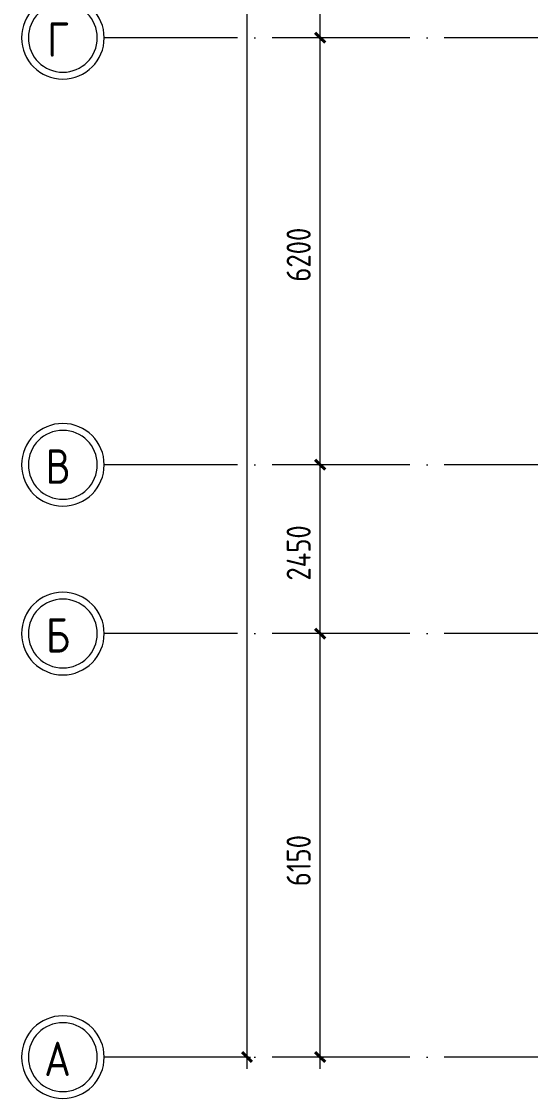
# Model space of a CAD drawing. Header units: millimetres. Extents: x -325553 to 627452, y -28539 to 738858.
# Drawn here: x -72987 to -65600, y 149514 to 165150 of the extents above; entities that cross this region are included whole.
import ezdxf

# ---------------------------------------------------------------- set-up
doc = ezdxf.new("R2010")
doc.units = ezdxf.units.MM
doc.linetypes.add('ADSK_Линия сетки', pattern=[25, 20, -2.5, 0, -2.5])
doc.layers.add('000_доп.МДУ', color=7, linetype='Continuous')
doc.layers.add('Оси', color=252, linetype='Continuous', lineweight=9)
doc.layers.add('Размеры', color=7, linetype='Continuous', lineweight=9)
doc.styles.add('GOST Common_2', font='', dxfattribs={"width": 0.9, "height": 250})
doc.styles.add('GOST Common_4', font='', dxfattribs={"height": 7})
doc.styles.get('GOST Common_2').set_extended_font_data('GOST type B')
doc.styles.get('GOST Common_4').set_extended_font_data('GOST 2.304 type A')

# ---------------------------------------------------------------- blocks, each defined once
blk = doc.blocks.new('1 этаж')
at = {"layer": 'Оси', "color": 251, "linetype": 'ADSK_Линия сетки', "ltscale": 100, "true_color": 0x636466}
for p, q in [((4411, -5344), (-72528, -5344)), ((4411, -11544), (-72528, -11544)), ((4411, -13994), (-72528, -13994)), ((4411, -20144), (-72528, -20144))]:
    blk.add_line(p, q, dxfattribs=at)
at = {"layer": 'Оси', "color": 251, "lineweight": 20, "true_color": 0x636466}
for centre, radius, start, end in [((-73128, -5344), 600, 90, 270), ((-73128, -5344), 500, 90, 270), ((-73128, -5344), 600, 270, 90), ((-73128, -5344), 500, 270, 90), ((-73128, -11544), 600, 90, 270), ((-73128, -11544), 600, 270, 90), ((-73128, -11544), 500, 90, 270), ((-73128, -11544), 500, 270, 90), ((-73128, -13994), 600, 90, 270), ((-73128, -13994), 600, 270, 90), ((-73128, -13994), 500, 90, 270), ((-73128, -13994), 500, 270, 90), ((-73128, -20144), 600, 90, 270), ((-73128, -20144), 600, 270, 90), ((-73128, -20144), 500, 90, 270), ((-73128, -20144), 500, 270, 90)]:
    blk.add_arc(centre, radius, start, end, dxfattribs=at)
at = {"layer": 'Размеры', "color": 251, "lineweight": 20, "true_color": 0x636466}
for p, q in [((-70455, -20314), (-70455, 27006)), ((-69393, -5344), (-69393, -3544)), ((-69393, -5344), (-69543, -5344)), ((-69393, -5344), (-69543, -5344)), ((-69393, -11544), (-69393, -5344)), ((-69393, -5344), (-69343, -5344)), ((-69393, -5344), (-69343, -5344)), ((-69393, -11544), (-69543, -11544)), ((-69393, -11544), (-69543, -11544)), ((-69393, -13994), (-69393, -11544)), ((-69393, -11544), (-69343, -11544)), ((-69393, -11544), (-69343, -11544)), ((-69393, -13994), (-69543, -13994)), ((-69393, -13994), (-69543, -13994)), ((-69393, -20314), (-69393, -13994)), ((-69393, -13994), (-69343, -13994)), ((-69393, -13994), (-69343, -13994)), ((-70455, -20144), (-70605, -20144)), ((-70455, -20144), (-70405, -20144)), ((-69393, -20144), (-69543, -20144)), ((-69393, -20144), (-69343, -20144))]:
    blk.add_line(p, q, dxfattribs=at)
at = {"layer": 'Размеры', "color": 251, "lineweight": 40, "true_color": 0x636466}
for p, q in [((-69393, -5344), (-69464, -5273)), ((-69393, -5344), (-69464, -5273)), ((-69393, -5344), (-69322, -5414)), ((-69393, -5344), (-69322, -5414)), ((-69393, -11544), (-69464, -11473)), ((-69393, -11544), (-69464, -11473)), ((-69393, -11544), (-69322, -11614)), ((-69393, -11544), (-69322, -11614)), ((-69393, -13994), (-69464, -13923)), ((-69393, -13994), (-69464, -13923)), ((-69393, -13994), (-69322, -14064)), ((-69393, -13994), (-69322, -14064)), ((-70455, -20144), (-70526, -20073)), ((-70455, -20144), (-70385, -20214)), ((-69393, -20144), (-69464, -20073)), ((-69393, -20144), (-69322, -20214))]:
    blk.add_line(p, q, dxfattribs=at)
at = {"layer": 'Оси', "color": 251, "true_color": 0x636466, "style": 'GOST Common_2', "width": 0.9}
for s, p in [('Г', (-73355, -5619)), ('В', (-73378, -11819)), ('Б', (-73375, -14269)), ('А', (-73399, -20419))]:
    blk.add_text(s, height=500, dxfattribs=at).set_placement(p)
at = {"layer": 'Размеры', "color": 251, "lineweight": 20, "true_color": 0x636466, "char_height": 350, "attachment_point": 1, "rotation": 90, "line_spacing_factor": 1.022761, "style": 'GOST Common_4'}
for s, insert, width in [('6200', (-69880, -8885), 1059.58), ('2450', (-69880, -13225), 1095.38), ('6150', (-69880, -17663), 1095.38)]:
    blk.add_mtext(s, dxfattribs=dict(at, insert=insert, width=width))

msp = doc.modelspace()

# ---------------------------------------------------------------- block references
at = {"layer": '000_доп.МДУ', "color": 7, "lineweight": 0}
msp.add_blockref('1 этаж', (740.6, 170258), dxfattribs=at)

doc.saveas('drawing.dxf')
